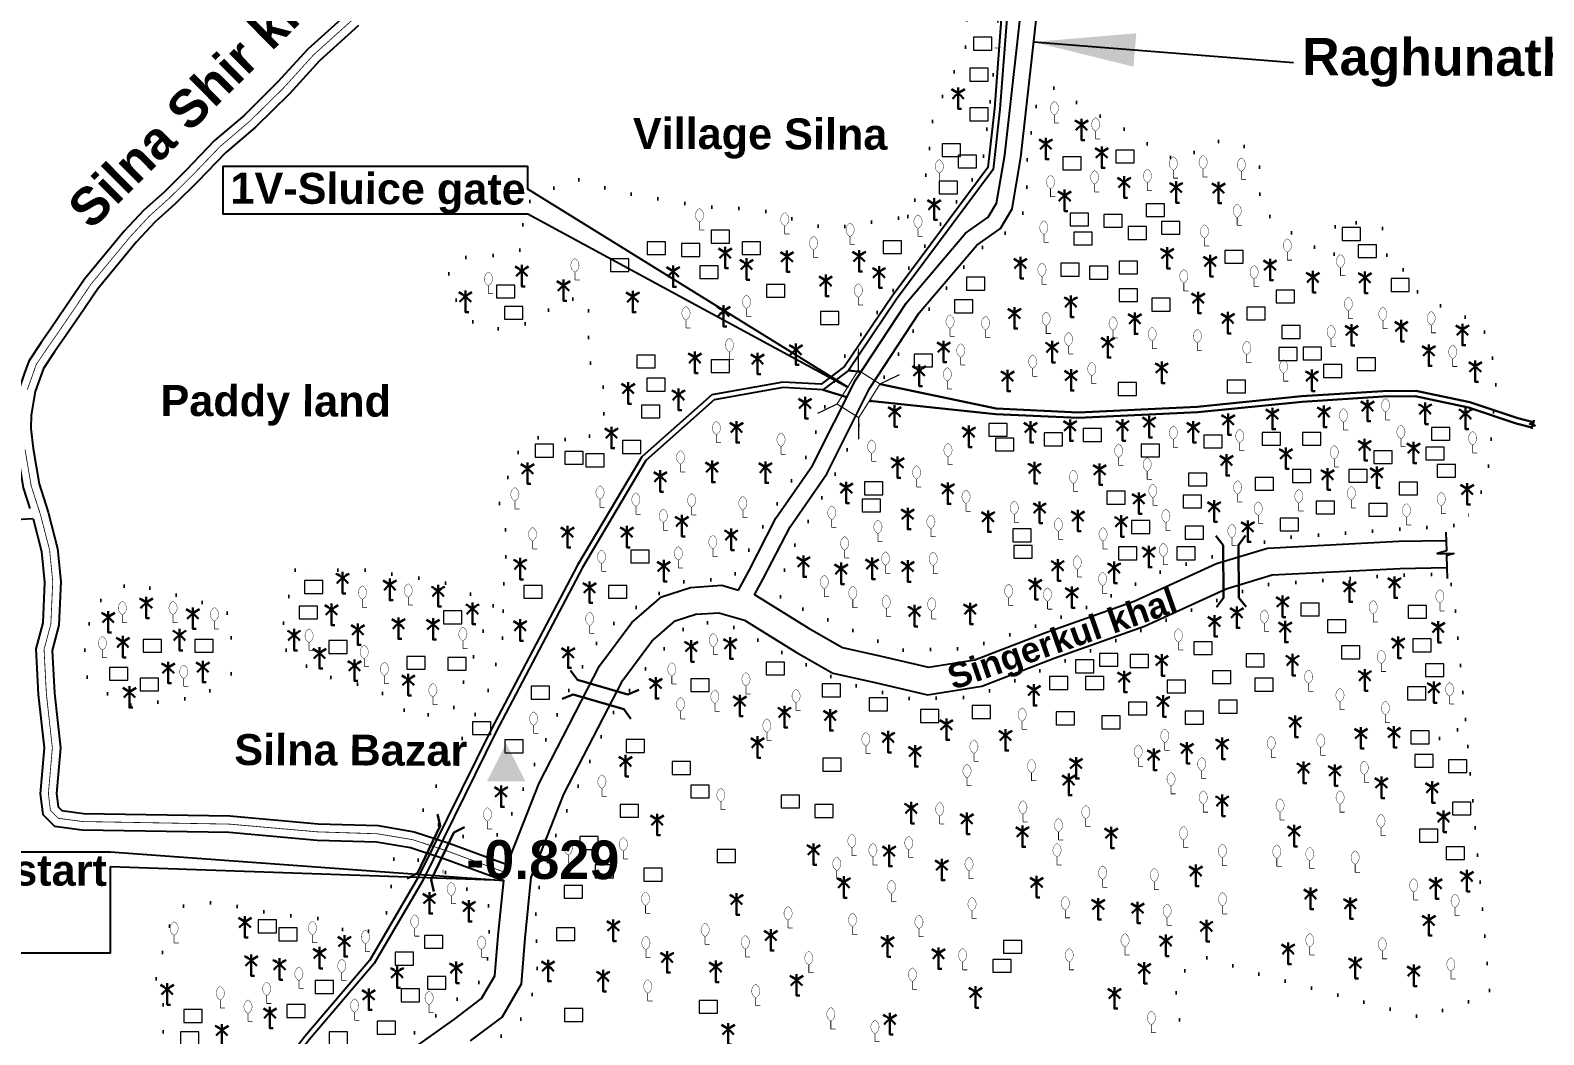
# Model space of a CAD drawing. Header units: millimetres. Extents: x 103 to 31469, y -87695 to -48.
# Drawn here: x 29147 to 30261, y -87269 to -86529 of the extents above; entities that cross this region are included whole.
import ezdxf

# ---------------------------------------------------------------- set-up
doc = ezdxf.new("R2010")
doc.units = ezdxf.units.MM
doc.header["$MEASUREMENT"] = 0
for name, pattern in [('CENTERX2', [4, 2.5, -0.5, 0.5, -0.5]), ('DOT2', [0.125, 0, -0.125]), ('PHANTOM2', [1.25, 0.625, -0.125, 0.125, -0.125, 0.125, -0.125])]:
    doc.linetypes.add(name, pattern=pattern)
for name, color, linetype, lineweight in [('Bazar', 97, 'Continuous', 15), ('Bridge or Culvert', 7, 'Continuous', 25), ('Existing Str', 7, 'PHANTOM2', 35), ('HOUSE', 144, 'Continuous', 18), ('PUCCA ROAD', 1, 'Continuous', 30)]:
    doc.layers.add(name, color=color, linetype=linetype, lineweight=lineweight)
for name, color, linetype in [('Earthen Emb', 42, 'Continuous'), ('Home Stead', 151, 'Continuous'), ('Khal', 4, 'Continuous'), ('TEXT', 5, 'Continuous'), ('Trees', 77, 'Continuous')]:
    doc.layers.add(name, color=color, linetype=linetype)
doc.styles.get("Standard").update_dxf_attribs({"font": 'arial.ttf'})
doc.styles.add('sum', font='arialbd.ttf')
doc.dimstyles.get("Standard").update_dxf_attribs({"dimtxt": 0.18, "dimasz": 0.18, "dimexe": 0.18, "dimexo": 0.0625, "dimgap": 0.09, "dimtad": 0, "dimtih": 1, "dimtoh": 1, "dimdec": 4, "dimzin": 0, "dimdsep": 46, "dimtxsty": 'Standard', "dimblk": 'DATUMBLANK', "dimcen": 0.09, "dimadec": 0, "dimazin": 0, "dimtfac": 1, "dimtdec": 4, "dimtofl": 0, "dimtmove": 0, "dimatfit": 3, "dimfxl": 1, "dimtolj": 1, "dimtzin": 0, "dimarcsym": 0})

# ---------------------------------------------------------------- blocks, each defined once
blk = doc.blocks.new('A$C7FEE66E4')
at = {"layer": 'Trees', "linetype": 'Continuous', "const_width": 0.000142}
blk.add_lwpolyline([(0, 0.00001, 0.606435), (0, 0.00493, 0.606435)], format="xyb", close=True, dxfattribs=at)
at = {"layer": 'Trees', "linetype": 'Continuous', "const_width": 0.000252}
for points in [[(0, 0.00001), (0, -0.00287)], [(0, -0.00287), (0.00172, -0.00287)]]:
    blk.add_lwpolyline(points, dxfattribs=at)
blk = doc.blocks.new('A$C01DB3217')
at = {"layer": 'Trees', "color": 1, "lineweight": 30}
blk.add_lwpolyline([(0, 0.0028), (0, -0.00714), (0.00154, -0.00714)], dxfattribs=at)
for centre, start, end in [((-0.01201, -0.01535), 41.24911, 62.67823), ((0.01201, -0.01535), 117.32177, 138.75089)]:
    blk.add_arc(centre, 0.01949, start, end, dxfattribs=at)
blk = doc.blocks.new('A$C3E516E70')
at = {"layer": 'Existing Str', "linetype": 'Continuous', "const_width": 1.25}
for points in [[(0.3, 51.6), (19.6, 39.6), (61.5, 39.6), (80.8, 51.6)], [(19.6, 12.6), (19.6, 39.6)], [(61.5, 12.6), (61.5, 39.6)], [(0.3, 0.5), (19.6, 12.6), (61.5, 12.6), (80.8, 0.5)]]:
    blk.add_lwpolyline(points, dxfattribs=at)
blk = doc.blocks.new('A$C3B865840')
at = {"layer": 'Bridge or Culvert', "color": 7, "linetype": 'Continuous', "lineweight": 30}
for points in [[(0, 43.6), (13.8, 33.1), (91.3, 33.3), (105, 44.2)], [(0.2, 0), (13.9, 10.6), (91.4, 10.9), (105.2, 0.2)]]:
    blk.add_lwpolyline(points, dxfattribs=at)
blk = doc.blocks.new('_DatumBlank')
at = {"color": 0, "linetype": 'ByBlock', "lineweight": -2}
for p, q in [((0, 0.577), (-1, 0)), ((0, -0.577), (0, 0.577)), ((-1, 0), (0, -0.577))]:
    blk.add_line(p, q, dxfattribs=at)

msp = doc.modelspace()

# ---------------------------------------------------------------- hatches: boundary and pattern name
at = {"layer": 'Bazar'}
msp.add_hatch(color=256, dxfattribs=at).paths.add_polyline_path([(29497.1, -87054.6), (29483, -87082.4), (29511.2, -87082.4)])

# ---------------------------------------------------------------- linework, layer by layer
at = {"layer": 'Earthen Emb', "lineweight": 30}
for points in [[(29749.2, -86779.9), (29758.4, -86781)], [(29730.3, -86794.2), (29748.1, -86799.6)], [(29772.5, -86789.9), (29857.9, -86808), (29918.6, -86810.8), (30006.1, -86806.7), (30082.9, -86798.9), (30142.9, -86795.2), (30167, -86794.8), (30206.9, -86803.3), (30242.2, -86815.1), (30253.6, -86818.1)], [(29764.7, -86802.3), (29857.5, -86812), (29918.6, -86814.8), (30006.4, -86810.7), (30083.3, -86802.9), (30143.1, -86799.2), (30166.6, -86798.8), (30205.8, -86807.2), (30241, -86819), (30252.5, -86822)], [(30253.9, -86816.6), (30253.4, -86819.5), (30251, -86819.3), (30254.8, -86820.5), (30252.9, -86820.5), (30252.3, -86822.8)]]:
    msp.add_lwpolyline(points, dxfattribs=at)
at = {"layer": 'Home Stead', "color": 7, "linetype": 'DOT2', "lineweight": 50, "ltscale": 159.474072, "flags": 128}
for points in [[(29465.3, -87123), (29433.6, -87108.2), (29484.5, -87014.3), (29494.3, -86978.6), (29495.4, -86932), (29498, -86902.6), (29492, -86878.1), (29503.4, -86843.4), (29515, -86829.3), (29536.4, -86830.4), (29555.3, -86832.5), (29569, -86814.8), (29569.8, -86794.8), (29563.2, -86780.3), (29555.6, -86769.1), (29559.4, -86745.1), (29555.8, -86725.9), (29539.3, -86728.7), (29512, -86745.5), (29491.5, -86749.2), (29473.9, -86745.9), (29460.2, -86727.9), (29454.2, -86706.2), (29462.6, -86697), (29491.5, -86695), (29508.8, -86691), (29509.2, -86675.7), (29509.7, -86658.4), (29530.5, -86646.4), (29548.6, -86638.8), (29577.5, -86648), (29641.9, -86659.3), (29682.8, -86661.3), (29734.5, -86675.7), (29792.8, -86666.6), (29792.8, -86666.6), (29806.7, -86635.3), (29811.4, -86592.9), (29835.2, -86543), (29839.7, -86465.9), (29865.6, -86378.8), (29899.4, -86258.6), (29908.8, -86190.1), (29903, -86151.1), (29904.6, -86145.9), (29906.9, -86143.3), (29909, -86142.8), (29909.9, -86143.2), (29913.1, -86157.1), (29922.2, -86195.2), (29923.6, -86232.6), (29911.5, -86281.3), (29874, -86404.6), (29861.8, -86465.3), (29858.2, -86542.5), (29847.9, -86629.1), (29770.9, -86736.5), (29744, -86772.7), (29719.4, -86841.6), (29676.9, -86910.1), (29663.7, -86933.1), (29629.3, -86935), (29602.8, -86947.3), (29569.4, -86971.3), (29541.9, -87017.7), (29501, -87106.8), (29494.2, -87121), (29484.5, -87123.3), (29462.9, -87121.9)], [(30195.2, -86894), (30066.7, -86903.3), (29982.9, -86926.6), (29918.1, -86957.5), (29838.2, -86984.8), (29786.3, -86986), (29699.1, -86948.6), (29698.9, -86936.3), (29707, -86913.2), (29740.8, -86854.1), (29768.1, -86796.3), (29803, -86741.5), (29837.6, -86699.6), (29850.6, -86686.6), (29869.6, -86676), (29880.2, -86660.5), (29880.8, -86624.5), (29886.8, -86586.2), (29899, -86571.1), (29919.8, -86584.3), (29955.9, -86604.4), (29978.7, -86619), (29992.3, -86626.3), (30016.9, -86611.7), (30031, -86610.4), (30046.5, -86617.7), (30052.5, -86631.5), (30051.9, -86660), (30069, -86674.7), (30096.9, -86691.8), (30106.7, -86697.7), (30107.8, -86670.7), (30110.3, -86668.5), (30132.2, -86672.9), (30142.4, -86674.9), (30145.6, -86691.8), (30146.1, -86703.2), (30159.4, -86706.3), (30163.3, -86711), (30167.2, -86721), (30176.1, -86728.3), (30187.5, -86733.3), (30200.7, -86739.7), (30214.7, -86744), (30220.8, -86759.8), (30226.6, -86783.5), (30220.4, -86854), (30211, -86882.9), (30195.2, -86894)], [(29341.7, -86927), (29332.8, -86964.2), (29335.4, -86988.8), (29361.6, -87004.5), (29401.4, -87014.4), (29429.7, -87035.9), (29458, -87029.1), (29474.3, -86987.2), (29487.9, -86952.2), (29449.7, -86935.3), (29392, -86926.9), (29341.7, -86927)], [(29294.5, -87003.4), (29273.5, -87020.2), (29215.9, -87027), (29188.6, -87007.6), (29186, -86977.8), (29194.9, -86951.6), (29219.6, -86936.4), (29269.9, -86949.5), (29294.5, -86960), (29294.5, -87003.4)], [(29653.7, -87458.1), (29567.4, -87547), (29420, -87574.9), (29324.2, -87577.8), (29271, -87551.4), (29252.3, -87526), (29266.2, -87474.3), (29336.6, -87396.3), (29391.3, -87345.5), (29452.1, -87293.2), (29505, -87263.7), (29520.1, -87231.4), (29518.6, -87169.3), (29534.8, -87118.9), (29574.3, -87034.4), (29602.9, -86995.3), (29632.7, -86965.5), (29658.3, -86965.9), (29710.6, -86993), (29746, -87010), (29792.8, -87021.5), (29841.1, -87020.7), (29930.7, -86985.1), (30009.9, -86953.1), (30053.6, -86937.8), (30153.2, -86930.7), (30190.8, -86930), (30195.1, -86944), (30211, -87118.3), (30221.7, -87239.8), (30170.9, -87256.3), (30100.1, -87237.4), (30055.3, -87225.6), (30010.4, -87211.5), (29989.2, -87228), (29996.3, -87282.2), (29980.9, -87331.8), (29956.2, -87361.3), (29939.6, -87384.8), (29970.3, -87445), (29971.5, -87482.7), (29925.5, -87505.1), (29864.1, -87483.9), (29778, -87422.6), (29737.9, -87401.3), (29695.4, -87367.1), (29661.2, -87371.9), (29639.9, -87390.7), (29656.5, -87419), (29653.7, -87458.1)], [(30184.4, -87051), (30197.9, -87051), (30197.9, -87041.5), (30184.4, -87041.5), (30184.4, -87051)], [(29452.3, -87149.6), (29485.7, -87175.5), (29482.5, -87226.1), (29416.4, -87278), (29334.2, -87348.5), (29294.9, -87382.2), (29259.3, -87412.4), (29230.6, -87444), (29215.4, -87460.8), (29183.5, -87449.1), (29140.8, -87433.3), (29135.2, -87414.1), (29149.2, -87388.7), (29167.7, -87386.6), (29189.3, -87390.8), (29212.3, -87385.3), (29220.5, -87377.4), (29205.2, -87367.9), (29209.4, -87345.7), (29227.1, -87313.8), (29243.5, -87284.1), (29245.5, -87250.6), (29239.2, -87228.1), (29248.1, -87191.5), (29254.1, -87175.2), (29282, -87171.6), (29331.4, -87180.9), (29359, -87183.5), (29384.3, -87195.1), (29399.9, -87192.1), (29410.6, -87176.8), (29412.2, -87160.9), (29414.5, -87139), (29423.2, -87136.3), (29452.3, -87149.6)]]:
    msp.add_lwpolyline(points, dxfattribs=at)
at = {"layer": 'HOUSE'}
for points in [[(29841.3, -86544), (29854.8, -86544), (29854.8, -86534.5), (29841.3, -86534.5), (29841.3, -86544)], [(29838.5, -86566.8), (29852, -86566.8), (29852, -86557.3), (29838.5, -86557.3), (29838.5, -86566.8)], [(29838.5, -86596), (29852, -86596), (29852, -86586.5), (29838.5, -86586.5), (29838.5, -86596)], [(29818.2, -86622.4), (29831.7, -86622.4), (29831.7, -86613), (29818.2, -86613), (29818.2, -86622.4)], [(29830.1, -86630.8), (29843.6, -86630.8), (29843.6, -86621.3), (29830.1, -86621.3), (29830.1, -86630.8)], [(29907.1, -86632.2), (29920.6, -86632.2), (29920.6, -86622.7), (29907.1, -86622.7), (29907.1, -86632.2)], [(29946.2, -86627.1), (29959.7, -86627.1), (29959.7, -86617.6), (29946.2, -86617.6), (29946.2, -86627.1)], [(29816.1, -86649.9), (29829.6, -86649.9), (29829.6, -86640.4), (29816.1, -86640.4), (29816.1, -86649.9)], [(29968.5, -86666.5), (29982, -86666.5), (29982, -86657.1), (29968.5, -86657.1), (29968.5, -86666.5)], [(29912.5, -86673.5), (29926, -86673.5), (29926, -86664.1), (29912.5, -86664.1), (29912.5, -86673.5)], [(29937.3, -86674.5), (29950.8, -86674.5), (29950.8, -86665), (29937.3, -86665), (29937.3, -86674.5)], [(29979.7, -86679.6), (29993.2, -86679.6), (29993.2, -86670.1), (29979.7, -86670.1), (29979.7, -86679.6)], [(29648, -86686.2), (29661.5, -86686.2), (29661.5, -86676.7), (29648, -86676.7), (29648, -86686.2)], [(29915.3, -86687.5), (29928.8, -86687.5), (29928.8, -86678.1), (29915.3, -86678.1), (29915.3, -86687.5)], [(29955.1, -86683.4), (29968.6, -86683.4), (29968.6, -86673.9), (29955.1, -86673.9), (29955.1, -86683.4)], [(30112.8, -86684.1), (30126.3, -86684.1), (30126.3, -86674.7), (30112.8, -86674.7), (30112.8, -86684.1)], [(29601, -86694.5), (29614.5, -86694.5), (29614.5, -86685.1), (29601, -86685.1), (29601, -86694.5)], [(29626.1, -86695.9), (29639.6, -86695.9), (29639.6, -86686.5), (29626.1, -86686.5), (29626.1, -86695.9)], [(29671, -86694.6), (29684.5, -86694.6), (29684.5, -86685.1), (29671, -86685.1), (29671, -86694.6)], [(29774.7, -86693.9), (29788.2, -86693.9), (29788.2, -86684.4), (29774.7, -86684.4), (29774.7, -86693.9)], [(30026.5, -86701), (30040, -86701), (30040, -86691.6), (30026.5, -86691.6), (30026.5, -86701)], [(30124.5, -86696.8), (30138, -86696.8), (30138, -86687.4), (30124.5, -86687.4), (30124.5, -86696.8)], [(29573.9, -86707.1), (29587.4, -86707.1), (29587.4, -86697.6), (29573.9, -86697.6), (29573.9, -86707.1)], [(29639.8, -86712.2), (29653.3, -86712.2), (29653.3, -86702.8), (29639.8, -86702.8), (29639.8, -86712.2)], [(29905.5, -86710.4), (29919, -86710.4), (29919, -86701), (29905.5, -86701), (29905.5, -86710.4)], [(29926.8, -86712.7), (29940.3, -86712.7), (29940.3, -86703.2), (29926.8, -86703.2), (29926.8, -86712.7)], [(29948.5, -86708.8), (29962, -86708.8), (29962, -86699.4), (29948.5, -86699.4), (29948.5, -86708.8)], [(29836.1, -86720.8), (29849.6, -86720.8), (29849.6, -86711.3), (29836.1, -86711.3), (29836.1, -86720.8)], [(30148.8, -86721.7), (30162.3, -86721.7), (30162.3, -86712.2), (30148.8, -86712.2), (30148.8, -86721.7)], [(29490, -86726.5), (29503.5, -86726.5), (29503.5, -86717), (29490, -86717), (29490, -86726.5)], [(29688.7, -86725.9), (29702.2, -86725.9), (29702.2, -86716.5), (29688.7, -86716.5), (29688.7, -86725.9)], [(29948.5, -86729.2), (29962, -86729.2), (29962, -86719.7), (29948.5, -86719.7), (29948.5, -86729.2)], [(29972.7, -86736.2), (29986.2, -86736.2), (29986.2, -86726.7), (29972.7, -86726.7), (29972.7, -86736.2)], [(30064.1, -86730.2), (30077.6, -86730.2), (30077.6, -86720.8), (30064.1, -86720.8), (30064.1, -86730.2)], [(29495.9, -86742.2), (29509.4, -86742.2), (29509.4, -86732.7), (29495.9, -86732.7), (29495.9, -86742.2)], [(29728.7, -86746), (29742.2, -86746), (29742.2, -86736.6), (29728.7, -86736.6), (29728.7, -86746)], [(29827.2, -86737.5), (29840.7, -86737.5), (29840.7, -86728), (29827.2, -86728), (29827.2, -86737.5)], [(30042.7, -86742.6), (30056.2, -86742.6), (30056.2, -86733.2), (30042.7, -86733.2), (30042.7, -86742.6)], [(30068.5, -86756.3), (30082, -86756.3), (30082, -86746.9), (30068.5, -86746.9), (30068.5, -86756.3)], [(29593.4, -86778), (29606.9, -86778), (29606.9, -86768.6), (29593.4, -86768.6), (29593.4, -86778)], [(29797.5, -86777.3), (29811, -86777.3), (29811, -86767.9), (29797.5, -86767.9), (29797.5, -86777.3)], [(30066.3, -86772.5), (30079.8, -86772.5), (30079.8, -86763.1), (30066.3, -86763.1), (30066.3, -86772.5)], [(30084.1, -86772.2), (30097.6, -86772.2), (30097.6, -86762.8), (30084.1, -86762.8), (30084.1, -86772.2)], [(30123.9, -86779.9), (30137.4, -86779.9), (30137.4, -86770.5), (30123.9, -86770.5), (30123.9, -86779.9)], [(29648, -86781.5), (29661.5, -86781.5), (29661.5, -86772), (29648, -86772), (29648, -86781.5)], [(30099.1, -86785), (30112.6, -86785), (30112.6, -86775.6), (30099.1, -86775.6), (30099.1, -86785)], [(29600.8, -86795.2), (29614.3, -86795.2), (29614.3, -86785.7), (29600.8, -86785.7), (29600.8, -86795.2)], [(29947.9, -86798.4), (29961.4, -86798.4), (29961.4, -86788.9), (29947.9, -86788.9), (29947.9, -86798.4)], [(30028.1, -86796.5), (30041.6, -86796.5), (30041.6, -86787), (30028.1, -86787), (30028.1, -86796.5)], [(29596.8, -86814.9), (29610.3, -86814.9), (29610.3, -86805.5), (29596.8, -86805.5), (29596.8, -86814.9)], [(29852.5, -86828.4), (29866, -86828.4), (29866, -86818.9), (29852.5, -86818.9), (29852.5, -86828.4)], [(29893.4, -86835.4), (29906.9, -86835.4), (29906.9, -86825.9), (29893.4, -86825.9), (29893.4, -86835.4)], [(29922.1, -86832.2), (29935.6, -86832.2), (29935.6, -86822.7), (29922.1, -86822.7), (29922.1, -86832.2)], [(30010.9, -86836.9), (30024.4, -86836.9), (30024.4, -86827.5), (30010.9, -86827.5), (30010.9, -86836.9)], [(30053.9, -86835), (30067.4, -86835), (30067.4, -86825.6), (30053.9, -86825.6), (30053.9, -86835)], [(30083.5, -86835), (30097, -86835), (30097, -86825.6), (30083.5, -86825.6), (30083.5, -86835)], [(30178.7, -86831.2), (30192.2, -86831.2), (30192.2, -86821.8), (30178.7, -86821.8), (30178.7, -86831.2)], [(29518.5, -86843.8), (29532, -86843.8), (29532, -86834.3), (29518.5, -86834.3), (29518.5, -86843.8)], [(29582.7, -86841), (29596.2, -86841), (29596.2, -86831.5), (29582.7, -86831.5), (29582.7, -86841)], [(29857.6, -86839.2), (29871.1, -86839.2), (29871.1, -86829.8), (29857.6, -86829.8), (29857.6, -86839.2)], [(29964.7, -86843.6), (29978.2, -86843.6), (29978.2, -86834.2), (29964.7, -86834.2), (29964.7, -86843.6)], [(30174.5, -86845.7), (30188, -86845.7), (30188, -86836.3), (30174.5, -86836.3), (30174.5, -86845.7)], [(29540.2, -86849), (29553.7, -86849), (29553.7, -86839.5), (29540.2, -86839.5), (29540.2, -86849)], [(29555.8, -86850.8), (29569.3, -86850.8), (29569.3, -86841.4), (29555.8, -86841.4), (29555.8, -86850.8)], [(30136.1, -86848.5), (30149.6, -86848.5), (30149.6, -86839.1), (30136.1, -86839.1), (30136.1, -86848.5)], [(30182.8, -86858.6), (30196.3, -86858.6), (30196.3, -86849.1), (30182.8, -86849.1), (30182.8, -86858.6)], [(29999.7, -86864.9), (30013.2, -86864.9), (30013.2, -86855.5), (29999.7, -86855.5), (29999.7, -86864.9)], [(30048.8, -86868.1), (30062.3, -86868.1), (30062.3, -86858.7), (30048.8, -86858.7), (30048.8, -86868.1)], [(30076.2, -86862.4), (30089.7, -86862.4), (30089.7, -86852.9), (30076.2, -86852.9), (30076.2, -86862.4)], [(30117.8, -86862.2), (30131.3, -86862.2), (30131.3, -86852.8), (30117.8, -86852.8), (30117.8, -86862.2)], [(29760.9, -86871.4), (29774.4, -86871.4), (29774.4, -86861.9), (29760.9, -86861.9), (29760.9, -86871.4)], [(29939.5, -86878.4), (29953, -86878.4), (29953, -86868.9), (29939.5, -86868.9), (29939.5, -86878.4)], [(29995.6, -86881.2), (30009.1, -86881.2), (30009.1, -86871.7), (29995.6, -86871.7), (29995.6, -86881.2)], [(30154.8, -86871.6), (30168.3, -86871.6), (30168.3, -86862.2), (30154.8, -86862.2), (30154.8, -86871.6)], [(29759.3, -86884), (29772.8, -86884), (29772.8, -86874.6), (29759.3, -86874.6), (29759.3, -86884)], [(30093.7, -86885.6), (30107.2, -86885.6), (30107.2, -86876.2), (30093.7, -86876.2), (30093.7, -86885.6)], [(30132.5, -86887.2), (30146, -86887.2), (30146, -86877.8), (30132.5, -86877.8), (30132.5, -86887.2)], [(29957.7, -86899.9), (29971.2, -86899.9), (29971.2, -86890.5), (29957.7, -86890.5), (29957.7, -86899.9)], [(29997.2, -86904.1), (30010.7, -86904.1), (30010.7, -86894.6), (29997.2, -86894.6), (29997.2, -86904.1)], [(30067.2, -86898), (30080.7, -86898), (30080.7, -86888.6), (30067.2, -86888.6), (30067.2, -86898)], [(29870.3, -86906.1), (29883.8, -86906.1), (29883.8, -86896.6), (29870.3, -86896.6), (29870.3, -86906.1)], [(29589, -86921.6), (29602.5, -86921.6), (29602.5, -86912.2), (29589, -86912.2), (29589, -86921.6)], [(29871, -86918.2), (29884.5, -86918.2), (29884.5, -86908.7), (29871, -86908.7), (29871, -86918.2)], [(29948.2, -86919.3), (29961.7, -86919.3), (29961.7, -86909.9), (29948.2, -86909.9), (29948.2, -86919.3)], [(29991.1, -86919.3), (30004.6, -86919.3), (30004.6, -86909.9), (29991.1, -86909.9), (29991.1, -86919.3)], [(29348.6, -86944.2), (29362.1, -86944.2), (29362.1, -86934.7), (29348.6, -86934.7), (29348.6, -86944.2)], [(29510.1, -86947.7), (29523.6, -86947.7), (29523.6, -86938.2), (29510.1, -86938.2), (29510.1, -86947.7)], [(29572.5, -86947.7), (29586, -86947.7), (29586, -86938.2), (29572.5, -86938.2), (29572.5, -86947.7)], [(29344.7, -86962.9), (29358.2, -86962.9), (29358.2, -86953.4), (29344.7, -86953.4), (29344.7, -86962.9)], [(29450.9, -86966.4), (29464.4, -86966.4), (29464.4, -86957), (29450.9, -86957), (29450.9, -86966.4)], [(30082.5, -86960.7), (30096, -86960.7), (30096, -86951.2), (30082.5, -86951.2), (30082.5, -86960.7)], [(30161.4, -86962.4), (30174.9, -86962.4), (30174.9, -86952.9), (30161.4, -86952.9), (30161.4, -86962.4)], [(30102.1, -86973), (30115.6, -86973), (30115.6, -86963.6), (30102.1, -86963.6), (30102.1, -86973)], [(29229.8, -86987.4), (29243.3, -86987.4), (29243.3, -86978), (29229.8, -86978), (29229.8, -86987.4)], [(29267.7, -86987.4), (29281.2, -86987.4), (29281.2, -86978), (29267.7, -86978), (29267.7, -86987.4)], [(29366.5, -86988.3), (29380, -86988.3), (29380, -86978.8), (29366.5, -86978.8), (29366.5, -86988.3)], [(30003.6, -86989.2), (30017.1, -86989.2), (30017.1, -86979.8), (30003.6, -86979.8), (30003.6, -86989.2)], [(30112.4, -86992.2), (30125.9, -86992.2), (30125.9, -86982.7), (30112.4, -86982.7), (30112.4, -86992.2)], [(30164.8, -86987.1), (30178.3, -86987.1), (30178.3, -86977.6), (30164.8, -86977.6), (30164.8, -86987.1)], [(29423.9, -87000), (29437.4, -87000), (29437.4, -86990.5), (29423.9, -86990.5), (29423.9, -87000)], [(29454, -87000.7), (29467.5, -87000.7), (29467.5, -86991.3), (29454, -86991.3), (29454, -87000.7)], [(29688.5, -87004.1), (29702, -87004.1), (29702, -86994.7), (29688.5, -86994.7), (29688.5, -87004.1)], [(29916.4, -87002.5), (29929.9, -87002.5), (29929.9, -86993), (29916.4, -86993), (29916.4, -87002.5)], [(29934.1, -86997.7), (29947.6, -86997.7), (29947.6, -86988.3), (29934.1, -86988.3), (29934.1, -86997.7)], [(29956.7, -86998.6), (29970.2, -86998.6), (29970.2, -86989.1), (29956.7, -86989.1), (29956.7, -86998.6)], [(30042, -86998.2), (30055.5, -86998.2), (30055.5, -86988.7), (30042, -86988.7), (30042, -86998.2)], [(29204.8, -87008.1), (29218.3, -87008.1), (29218.3, -86998.7), (29204.8, -86998.7), (29204.8, -87008.1)], [(29897.3, -87014.8), (29910.8, -87014.8), (29910.8, -87005.3), (29897.3, -87005.3), (29897.3, -87014.8)], [(29923.9, -87014.8), (29937.4, -87014.8), (29937.4, -87005.3), (29923.9, -87005.3), (29923.9, -87014.8)], [(30017.3, -87010.5), (30030.8, -87010.5), (30030.8, -87001.1), (30017.3, -87001.1), (30017.3, -87010.5)], [(30174.2, -87005.4), (30187.7, -87005.4), (30187.7, -86995.9), (30174.2, -86995.9), (30174.2, -87005.4)], [(29227.5, -87015.9), (29241, -87015.9), (29241, -87006.5), (29227.5, -87006.5), (29227.5, -87015.9)], [(29515.5, -87022), (29529, -87022), (29529, -87012.5), (29515.5, -87012.5), (29515.5, -87022)], [(29633, -87016.4), (29646.5, -87016.4), (29646.5, -87007), (29633, -87007), (29633, -87016.4)], [(29729.8, -87020.2), (29743.3, -87020.2), (29743.3, -87010.8), (29729.8, -87010.8), (29729.8, -87020.2)], [(29984, -87017.3), (29997.5, -87017.3), (29997.5, -87007.9), (29984, -87007.9), (29984, -87017.3)], [(30048.4, -87016.1), (30061.9, -87016.1), (30061.9, -87006.6), (30048.4, -87006.6), (30048.4, -87016.1)], [(30161, -87022.4), (30174.5, -87022.4), (30174.5, -87013), (30161, -87013), (30161, -87022.4)], [(29764.4, -87030.5), (29777.9, -87030.5), (29777.9, -87021.1), (29764.4, -87021.1), (29764.4, -87030.5)], [(29840.3, -87036.1), (29853.8, -87036.1), (29853.8, -87026.6), (29840.3, -87026.6), (29840.3, -87036.1)], [(29955.4, -87033.5), (29968.9, -87033.5), (29968.9, -87024.1), (29955.4, -87024.1), (29955.4, -87033.5)], [(30022, -87032.2), (30035.5, -87032.2), (30035.5, -87022.8), (30022, -87022.8), (30022, -87032.2)], [(29472.3, -87048.1), (29485.8, -87048.1), (29485.8, -87038.6), (29472.3, -87038.6), (29472.3, -87048.1)], [(29802.3, -87039.1), (29815.8, -87039.1), (29815.8, -87029.6), (29802.3, -87029.6), (29802.3, -87039.1)], [(29902.1, -87040.8), (29915.6, -87040.8), (29915.6, -87031.3), (29902.1, -87031.3), (29902.1, -87040.8)], [(29935.8, -87043.8), (29949.3, -87043.8), (29949.3, -87034.3), (29935.8, -87034.3), (29935.8, -87043.8)], [(29997.2, -87040.3), (30010.7, -87040.3), (30010.7, -87030.9), (29997.2, -87030.9), (29997.2, -87040.3)], [(30163.5, -87054.8), (30177, -87054.8), (30177, -87045.4), (30163.5, -87045.4), (30163.5, -87054.8)], [(29496.1, -87061.4), (29509.6, -87061.4), (29509.6, -87052), (29496.1, -87052), (29496.1, -87061.4)], [(29585.5, -87061.2), (29599, -87061.2), (29599, -87051.8), (29585.5, -87051.8), (29585.5, -87061.2)], [(29619.4, -87077.4), (29632.9, -87077.4), (29632.9, -87068), (29619.4, -87068), (29619.4, -87077.4)], [(29730.3, -87075), (29743.8, -87075), (29743.8, -87065.5), (29730.3, -87065.5), (29730.3, -87075)], [(30166.4, -87072.1), (30179.9, -87072.1), (30179.9, -87062.7), (30166.4, -87062.7), (30166.4, -87072.1)], [(30191.2, -87076.1), (30204.7, -87076.1), (30204.7, -87066.7), (30191.2, -87066.7), (30191.2, -87076.1)], [(29633.2, -87094.7), (29646.7, -87094.7), (29646.7, -87085.2), (29633.2, -87085.2), (29633.2, -87094.7)], [(29699.6, -87102.1), (29713.1, -87102.1), (29713.1, -87092.7), (29699.6, -87092.7), (29699.6, -87102.1)], [(29581, -87108.9), (29594.5, -87108.9), (29594.5, -87099.5), (29581, -87099.5), (29581, -87108.9)], [(29724.3, -87109), (29737.8, -87109), (29737.8, -87099.5), (29724.3, -87099.5), (29724.3, -87109)], [(30194.2, -87107.2), (30207.7, -87107.2), (30207.7, -87097.8), (30194.2, -87097.8), (30194.2, -87107.2)], [(29551.4, -87132.6), (29564.9, -87132.6), (29564.9, -87123.1), (29551.4, -87123.1), (29551.4, -87132.6)], [(30169.9, -87127.3), (30183.4, -87127.3), (30183.4, -87117.8), (30169.9, -87117.8), (30169.9, -87127.3)], [(29652.4, -87142.2), (29665.9, -87142.2), (29665.9, -87132.8), (29652.4, -87132.8), (29652.4, -87142.2)], [(30189.5, -87140.1), (30203, -87140.1), (30203, -87130.6), (30189.5, -87130.6), (30189.5, -87140.1)], [(29562.6, -87153.6), (29576.1, -87153.6), (29576.1, -87144.1), (29562.6, -87144.1), (29562.6, -87153.6)], [(29598.5, -87155.9), (29612, -87155.9), (29612, -87146.4), (29598.5, -87146.4), (29598.5, -87155.9)], [(29539.7, -87168.6), (29553.2, -87168.6), (29553.2, -87159.1), (29539.7, -87159.1), (29539.7, -87168.6)], [(29314.4, -87194), (29327.9, -87194), (29327.9, -87184.5), (29314.4, -87184.5), (29314.4, -87194)], [(29329.7, -87199.9), (29343.2, -87199.9), (29343.2, -87190.4), (29329.7, -87190.4), (29329.7, -87199.9)], [(29534.1, -87199.8), (29547.6, -87199.8), (29547.6, -87190.3), (29534.1, -87190.3), (29534.1, -87199.8)], [(29436.9, -87205.4), (29450.4, -87205.4), (29450.4, -87196), (29436.9, -87196), (29436.9, -87205.4)], [(29863.4, -87209), (29876.9, -87209), (29876.9, -87199.6), (29863.4, -87199.6), (29863.4, -87209)], [(29415.2, -87217.8), (29428.7, -87217.8), (29428.7, -87208.3), (29415.2, -87208.3), (29415.2, -87217.8)], [(29855.6, -87223.1), (29869.1, -87223.1), (29869.1, -87213.7), (29855.6, -87213.7), (29855.6, -87223.1)], [(29439.1, -87235.6), (29452.6, -87235.6), (29452.6, -87226.2), (29439.1, -87226.2), (29439.1, -87235.6)], [(29356.3, -87238.7), (29369.8, -87238.7), (29369.8, -87229.2), (29356.3, -87229.2), (29356.3, -87238.7)], [(29419.7, -87244.8), (29433.2, -87244.8), (29433.2, -87235.3), (29419.7, -87235.3), (29419.7, -87244.8)], [(29259.6, -87260), (29273.1, -87260), (29273.1, -87250.5), (29259.6, -87250.5), (29259.6, -87260)], [(29335.5, -87256.4), (29349, -87256.4), (29349, -87246.9), (29335.5, -87246.9), (29335.5, -87256.4)], [(29540, -87259.3), (29553.5, -87259.3), (29553.5, -87249.8), (29540, -87249.8), (29540, -87259.3)], [(29639.2, -87253.2), (29652.7, -87253.2), (29652.7, -87243.8), (29639.2, -87243.8), (29639.2, -87253.2)], [(29402, -87268.6), (29415.5, -87268.6), (29415.5, -87259.1), (29402, -87259.1), (29402, -87268.6)], [(29257.1, -87276.3), (29270.6, -87276.3), (29270.6, -87266.9), (29257.1, -87266.9), (29257.1, -87276.3)], [(29366.6, -87276.3), (29380.1, -87276.3), (29380.1, -87266.9), (29366.6, -87266.9), (29366.6, -87276.3)]]:
    msp.add_lwpolyline(points, dxfattribs=at)
at = {"layer": 'Khal', "lineweight": 25, "ltscale": 0.1}
for points in [[(29680.1, -86945.1), (29686.4, -86933.4), (29706.2, -86895), (29733.2, -86856), (29764.8, -86793.1), (29801.3, -86737.5), (29843.7, -86687.7), (29861.1, -86675.3), (29869.8, -86660.9), (29876.2, -86623.1), (29894.3, -86460.4), (29908.6, -86385), (29925.8, -86325.6), (29944.2, -86275.7), (29952.5, -86199.7), (29941.6, -86137), (29929.1, -86094.4), (29935.2, -86056.8), (29948.4, -86024.8), (29951.7, -86017.8)], [(29668.3, -86941.7), (29675.8, -86927.8), (29695.8, -86888.8), (29722.8, -86849.9), (29754.4, -86787), (29791.7, -86730.3), (29835.5, -86678.8), (29852.1, -86667), (29858.3, -86656.6), (29864.3, -86621.4), (29882.5, -86458.6), (29896.9, -86382.2), (29914.4, -86321.8), (29932.4, -86272.9), (29940.4, -86200), (29929.9, -86139.7), (29928.6, -86135.2)], [(29148.7, -86889.3), (29127.1, -86890.4)], [(29680.1, -86945.1), (29680.8, -86945.3), (29720.3, -86969.9), (29744.9, -86983.9), (29773.2, -86990.3), (29808.2, -86998.4), (29842.2, -86993), (29893.8, -86973.2), (29959.7, -86949.8), (30020.2, -86922), (30057.8, -86910.7), (30154.6, -86905.7), (30189.3, -86905.1)], [(30189.1, -86898.9), (30189.6, -86912.8), (30182.7, -86914.6), (30195.2, -86914.6), (30189.6, -86916.4), (30190.1, -86933)], [(29497.9, -87143.8), (29521.4, -87083.8), (29565.8, -86997.4), (29589.6, -86965.6), (29611.6, -86946.5), (29632.9, -86939.8), (29655.9, -86938.1), (29668.3, -86941.7)]]:
    msp.add_lwpolyline(points, dxfattribs=at)
at = {"layer": 'Khal', "color": 3, "lineweight": 25, "ltscale": 0.1}
for points in [[(29380.4, -86516.8), (29351, -86543.2), (29328.7, -86567.7), (29304.3, -86591.9), (29282.3, -86610.6), (29261.1, -86632.6), (29245.1, -86648.5), (29230.1, -86661.9), (29215.7, -86677.4), (29186.6, -86712.6), (29172.8, -86732.9), (29161.5, -86749.6), (29154.6, -86759.3), (29145.4, -86773.1), (29142.1, -86782.5), (29138.6, -86792.4), (29135.1, -86811.7), (29134.8, -86823.2), (29136.8, -86839), (29141.3, -86866.3), (29146.2, -86881.5)], [(29388.3, -86525.8), (29359.5, -86551.8), (29337.4, -86576.1), (29312.4, -86600.7), (29290.6, -86619.4), (29269.6, -86641), (29253.3, -86657.2), (29238.5, -86670.5), (29224.7, -86685.3), (29196.2, -86719.8), (29182.7, -86739.7), (29171.3, -86756.4), (29164.5, -86766.1), (29156.2, -86778.5), (29153.4, -86786.5), (29150.2, -86795.5), (29147.1, -86812.9), (29146.9, -86822.6), (29148.6, -86837.3), (29153, -86863.4), (29159.7, -86884.3), (29166.7, -86911.1), (29169.1, -86935.3), (29167.7, -86967.5), (29162.7, -86986.1), (29164.4, -87017.5), (29168.9, -87057.8), (29165.9, -87091.5), (29167.1, -87101.2), (29169.9, -87104), (29185.7, -87106.1), (29293.6, -87108), (29358.5, -87113.7), (29402.7, -87115.1), (29429.4, -87119.6), (29455.1, -87128), (29497.9, -87143.8)], [(29148.7, -86889.3), (29154.9, -86913.2), (29157.1, -86935.7), (29155.8, -86965.7), (29150.7, -86984.8), (29152.4, -87018.5), (29156.8, -87057.9), (29153.8, -87091.7), (29155.7, -87106.8), (29164.3, -87115.4), (29184.8, -87118.1), (29293, -87120), (29357.8, -87125.7), (29401.5, -87127.1), (29426.5, -87131.3), (29451.1, -87139.3), (29495.3, -87155.6)]]:
    msp.add_lwpolyline(points, dxfattribs=at)
at = {"layer": 'Khal', "color": 7, "linetype": 'CENTERX2', "lineweight": 30, "ltscale": 5, "const_width": 0.577}
for points in [[(29384.3, -86521.3), (29355.2, -86547.5), (29333.1, -86571.9), (29308.3, -86596.3), (29286.4, -86615), (29265.4, -86636.8), (29249.2, -86652.8), (29234.3, -86666.2), (29220.2, -86681.4), (29191.4, -86716.2), (29177.8, -86736.3), (29166.4, -86753), (29159.6, -86762.7), (29150.8, -86775.8), (29147.8, -86784.5), (29144.4, -86793.9)], [(29142.7, -86838.2), (29147.2, -86864.8), (29154, -86886), (29160.8, -86912.1), (29163.1, -86935.5), (29161.7, -86966.6), (29156.7, -86985.4), (29158.4, -87018), (29162.8, -87057.8), (29159.9, -87091.6), (29161.4, -87104), (29167.1, -87109.7), (29185.2, -87112.1), (29293.3, -87114), (29358.2, -87119.7), (29402.1, -87121.1), (29428, -87125.4), (29453.1, -87133.6), (29495.8, -87149.4)]]:
    msp.add_lwpolyline(points, dxfattribs=at)
at = {"layer": 'Khal', "color": 7, "lineweight": 25, "ltscale": 0.1}
msp.add_lwpolyline([(29513, -86664.5), (29748.7, -86792.2), (29513, -86646.3), (29513, -86629.8), (29288.4, -86629.8), (29288.4, -86664.5)], close=True, dxfattribs=at)
at = {"layer": 'Khal', "color": 4, "linetype": 'Continuous'}
for points in [[(29470.8, -87273.7), (29494.2, -87256.1), (29508.3, -87231.7), (29511.1, -87197.9), (29515.6, -87153.2), (29539.6, -87092), (29582.9, -87008.1), (29604.3, -86979.2), (29621.5, -86964.3), (29636.7, -86959.5), (29653.8, -86958.3), (29672.6, -86963.8), (29710.1, -86987.1), (29737.6, -87002.8), (29768.8, -87009.8), (29807.5, -87018.8), (29847.5, -87012.4), (29900.7, -86991.9), (29967.3, -86968.3), (30027.3, -86940.7), (30061.2, -86930.5), (30155.3, -86925.7), (30189.9, -86925.1)], [(29221, -87469.7), (29290.5, -87391.6), (29342.7, -87346.4), (29386.9, -87308.8), (29438.7, -87272), (29459, -87257.6), (29479, -87242.5), (29488.8, -87225.6), (29491.2, -87196.1), (29495.3, -87155.6)]]:
    msp.add_lwpolyline(points, dxfattribs=at)
at = {"layer": 'PUCCA ROAD', "lineweight": 25}
for points in [[(29862.7, -86507.6), (29856.8, -86587.1), (29851.9, -86630.4), (29781.4, -86725.1), (29746.2, -86777.1), (29729.1, -86790.1), (29700.9, -86788.5), (29648.5, -86797.9), (29596.9, -86843.6), (29549.7, -86923.2), (29485.9, -87044.4), (29432, -87153.6), (29396.6, -87214.3), (29348.8, -87270.3), (29286.3, -87351.4), (29211.3, -87435.7), (29199.8, -87457)], [(29866.7, -86507.9), (29860.8, -86587.4), (29855.7, -86632), (29784.6, -86727.4), (29749.2, -86779.9), (29730.3, -86794.2), (29701.2, -86792.5), (29650.3, -86801.6), (29600, -86846.2), (29553.2, -86925.1), (29489.4, -87046.2), (29435.6, -87155.5), (29399.8, -87216.6), (29351.9, -87272.8), (29289.3, -87353.9), (29214.6, -87438), (29203.5, -87458.7)]]:
    msp.add_lwpolyline(points, dxfattribs=at)
at = {"layer": 'TEXT', "color": 7}
msp.add_lwpolyline([(29205.3, -87145.4), (29205.3, -87209), (28900.8, -87209), (28900.8, -87134.3), (29205.3, -87134.3), (29205.3, -87134.3), (29495.3, -87155.6), (29205.3, -87145.4)], close=True, dxfattribs=at)

# ---------------------------------------------------------------- block references
at = {"layer": 'Khal', "lineweight": 25, "ltscale": 0.1}
for name, p, xscale, yscale, zscale, rotation in [('A$C3E516E70', (29756.9, -86831), 0.6999999999988797, 0.7000000000007276, 0.7, 57.74298581677004), ('A$C3B865840', (30019.8, -86901.7), 0.4999999999983447, 0.500000000005457, 0.5, 270.3606956145226), ('A$C3B865840', (29538.3, -87021.8), 0.5000000000013015, 0.5, 0.5, 343.8210083554403), ('A$C3B865840', (29443.7, -87163.6), 0.4999999999998424, 0.5000000000027285, 0.5, 64.30455857575332)]:
    msp.add_blockref(name, p, dxfattribs=dict(at, xscale=xscale, yscale=yscale, zscale=zscale, rotation=rotation))
at = {"layer": 'Trees', "ltscale": 0.1, "xscale": 1593.716513738735, "yscale": 1593.716513738735, "zscale": 1593.716513738727}
for p in [(29830, -86575.9), (29920.9, -86599), (29894.5, -86613), (29935.7, -86619.4), (29952.2, -86641.3), (29908.4, -86651.2), (29990.5, -86645), (30021.8, -86645.4), (29812.3, -86657.6), (29658.4, -86693.3), (29703.9, -86696), (29757, -86695.7), (29984, -86693.5), (29508.6, -86706.6), (29620, -86707), (29674.1, -86701.7), (29771.7, -86707.6), (29875.8, -86700.8), (30015.6, -86699.3), (30059.7, -86702.1), (29539.3, -86717.3), (29732.4, -86713.8), (30091.3, -86711.1), (30129.6, -86711.5), (29467, -86725.5), (29590.3, -86725.7), (29912.9, -86729.2), (30006.8, -86726.4), (29657.2, -86736.2), (29871.4, -86737.7), (29960.1, -86741.6), (30028.6, -86741.3), (30119.8, -86750.2), (30156.4, -86747.2), (30201.4, -86750), (29710.5, -86764.5), (29819.3, -86762.5), (29899.2, -86762.6), (29940.2, -86759.1), (30176.6, -86765.2), (29636.1, -86770.5), (29682.2, -86771.3), (29801.3, -86780), (29866.4, -86783.9), (29913.1, -86783.4), (29979.9, -86777.8), (30090.6, -86783.7), (30210.9, -86777), (29586.9, -86793), (29624, -86797.7), (29717.2, -86803.9), (30131.5, -86805.9), (30174, -86808), (29783.2, -86810), (29912.4, -86820.4), (29951.1, -86820.3), (29970.6, -86817.8), (30028.9, -86816), (30061.4, -86811.8), (30099.4, -86810.3), (30203.6, -86811.7), (29574.6, -86825.8), (29666.7, -86821.6), (29837.8, -86825), (29883.3, -86821.7), (30003.2, -86821.6), (30071.4, -86841.1), (30129.4, -86834.8), (30165.4, -86836.9), (29512.8, -86852.1), (29648.7, -86850.8), (29688, -86851.3), (29785.4, -86847.7), (29886.3, -86851.7), (29934.2, -86852.8), (30027.6, -86845.9), (29610.6, -86857.9), (30102.1, -86856.4), (30138.3, -86855), (29747.6, -86866.3), (29822.3, -86866.8), (29963.1, -86874.2), (30204.9, -86867.3), (29792.8, -86885.5), (29852, -86887.4), (29890, -86880.9), (29918.2, -86887), (30018.5, -86880), (29542.2, -86898.8), (29586, -86898.8), (29626.5, -86890.8), (29950.1, -86891), (30043.3, -86894.8), (29662.8, -86900.8), (29716, -86920.6), (29970.4, -86913.5), (29507.3, -86922.4), (29613.1, -86923.9), (29743.8, -86925.9), (29766.6, -86922.2), (29792.8, -86924.1), (29903.3, -86923.4), (29944.8, -86925.1), (29376.6, -86932.7), (29411.3, -86937.7), (29446.9, -86942.3), (29558.5, -86939.7), (29886.8, -86937.2), (29913.8, -86943.4), (30118.2, -86939), (30151.3, -86936), (29232, -86951), (30069, -86950.1), (29204, -86961.6), (29266.3, -86958.9), (29368.4, -86956), (29472.2, -86955.3), (29797.9, -86957), (29838.9, -86955.4), (30018.8, -86964.5), (30035.2, -86958.1), (29256.5, -86974.7), (29340.8, -86974.7), (29387.8, -86970.7), (29417.7, -86966.2), (29443.2, -86966.7), (29507.3, -86967.6), (30070.8, -86968.7), (30183.6, -86968.9), (29214.8, -86979.9), (29359.6, -86988.1), (29542.7, -86987.6), (29633.4, -86983), (29662.1, -86980.9), (30154, -86980.4), (29248.2, -86998.9), (29273.6, -86998.2), (29385.4, -86997.2), (29979.9, -86993.3), (30076.2, -86993.1), (29425, -87007.8), (29607.2, -87010.2), (29952.3, -87005.5), (30129.6, -87004.4), (29219.6, -87016.8), (29885.7, -87015.3), (30180.4, -87013.4), (29669.2, -87023.2), (29702, -87031.4), (29980.9, -87023.5), (29735.7, -87033.7), (29821.3, -87040.6), (30078.2, -87038.5), (29682.2, -87053.8), (29778.4, -87049.8), (29864.8, -87048.5), (30024.4, -87054.7), (30126.7, -87047), (30151, -87046.3), (29798.2, -87060.2), (29974, -87062.8), (29998.5, -87058), (29585, -87067.5), (29916.8, -87069.1), (30084.3, -87072.4), (30107.5, -87074.5), (29911.4, -87081.3), (30141.7, -87083.4), (30179.1, -87086.9), (29493.3, -87090), (30024.5, -87096.7), (29608.3, -87110.8), (29795.4, -87102.1), (29836.4, -87109.9), (30187.5, -87108.5), (29877.3, -87119.4), (29942.7, -87120.4), (30077.4, -87119), (29723.5, -87132.7), (29779.1, -87133.7), (29817.9, -87144), (30005, -87148.3), (30204.7, -87152.2), (29745.7, -87156.9), (29887.8, -87156.6), (30089.5, -87165.2), (30181.7, -87157.6), (29440.5, -87168.5), (29469.5, -87174.4), (29666.7, -87169.3), (29933.2, -87172.9), (29962.2, -87175.6), (30118.8, -87172.4), (29304.7, -87186.2), (29576, -87188.7), (30176.7, -87184.7), (29692, -87195.8), (29983, -87199.8), (30012.8, -87189), (29359.7, -87208.9), (29377.9, -87200.2), (29778, -87200.3), (29815.5, -87209.2), (30073, -87205.7), (29309.3, -87214.4), (29330.2, -87217.2), (29460.3, -87219.7), (29527.9, -87218.3), (29615.6, -87211.9), (29651.4, -87219), (29967.1, -87220.1), (30122.5, -87216.2), (30165.5, -87221.9), (29416.7, -87223.1), (29568.5, -87225.8), (29711, -87228.9), (29247.4, -87235.6), (29395.8, -87239.5), (29842.8, -87237.8), (29945.1, -87238.5), (29323.1, -87252.9), (29287.7, -87265.7), (29660.6, -87265), (29779.7, -87257.5)]:
    msp.add_blockref('A$C01DB3217', p, dxfattribs=at)
at = {"layer": 'Trees', "linetype": 'DOT2', "ltscale": 0.2, "xscale": 2021.017255074927, "yscale": 2021.017255074927, "zscale": 2021.017255074926}
for p in [(29900.9, -86591.8), (29931.3, -86603.7), (29816.1, -86634.6), (29988.5, -86632.5), (30010.4, -86631.6), (30038.6, -86633.3), (29898, -86646.1), (29930.5, -86642.7), (29969.4, -86641.6), (29639.5, -86670.6), (30035.5, -86667.3), (29702.3, -86673.6), (29750.4, -86681.3), (29800.4, -86675.3), (29893.1, -86679.7), (29723.5, -86691.1), (30011.4, -86682.5), (30072.5, -86692.9), (29547.7, -86707.5), (29891.7, -86710.7), (30048, -86712.5), (30111.6, -86704.4), (29484, -86717.5), (29756.4, -86726), (29996.2, -86715.5), (29674.1, -86734.4), (30117.4, -86735.9), (29629.5, -86742.8), (29894.8, -86746.9), (30142.8, -86743.3), (30178.4, -86746.4), (29824, -86748.9), (29850.2, -86750), (29944.1, -86750.3), (29972.9, -86758.1), (30006.2, -86759.5), (30104.7, -86756.4), (29661.5, -86766.2), (29831.9, -86770.2), (29911.3, -86761.9), (30042.6, -86768.3), (29884.9, -86778.4), (30069.7, -86782), (30194.3, -86771.2), (29822, -86787.8), (29928.4, -86783.8), (30144.8, -86810.5), (30113.8, -86818), (29651.9, -86827.3), (29699.5, -86835.9), (29988.5, -86830.7), (30037.4, -86833.2), (30156.1, -86830.2), (30208.9, -86834.8), (29625.5, -86848.9), (29766.3, -86841), (29822.5, -86843.6), (29948.2, -86844), (30107, -86845.2), (29799.4, -86860), (29969.2, -86854.2), (29914.9, -86863.2), (30035.8, -86871), (29503.5, -86876.1), (29566.2, -86874.8), (29592.6, -86880), (29633.7, -86880.5), (29835.8, -86877.9), (29973.4, -86873.5), (30080.9, -86877.5), (30119.6, -86875.3), (30185.8, -86879.6), (29612.8, -86891.9), (29671.4, -86882.6), (29736.9, -86889.7), (29871.3, -86886), (29983, -86892), (30051, -86886.6), (30160.2, -86887.9), (29770.9, -86900.1), (29809.9, -86896.4), (29903.8, -86898.4), (30031.6, -86903.1), (29516.5, -86905.5), (29649.3, -86911.2), (29746.4, -86912.2), (29936.7, -86905.6), (29567.3, -86922.1), (29623.9, -86919.6), (29776.5, -86923.4), (29811.6, -86923.7), (29917.7, -86926.3), (29981.1, -86917.1), (29391.2, -86948.5), (29424.9, -86946.9), (29731.4, -86940.7), (29752.4, -86948.7), (29867.2, -86947.3), (29936.4, -86938.4), (29214.4, -86959.8), (29251.7, -86959.8), (29777, -86955.4), (29810.5, -86957.1), (29895.8, -86949.9), (30135.7, -86959.3), (30184.8, -86951.2), (29282.2, -86964.5), (29558.6, -86967.8), (30055.5, -86966.2), (29351.9, -86980.2), (29465.2, -86979), (29992.3, -86980), (29199.7, -86985.7), (29392.5, -86992.2), (29649.6, -86983.5), (29407.4, -87004.7), (29619.1, -87005), (30141.7, -86995.8), (29259.6, -87006.8), (29673.7, -87012.3), (30088.1, -87010.5), (29443.1, -87020.3), (29650.8, -87025.1), (29710.6, -87024.7), (30111.2, -87024), (30192, -87019.7), (29625.5, -87030.7), (29877.1, -87038.3), (30144.7, -87033.5), (29517.3, -87041.3), (29689.1, -87046.4), (29762, -87056.4), (29982.2, -87053.9), (30060.6, -87059.3), (30097.1, -87057.5), (29841.6, -87061.9), (29962.6, -87065.6), (29836.5, -87079.9), (29884, -87076.2), (30009.4, -87074.8), (30129.1, -87077.5), (29567.6, -87087.7), (29986.8, -87085.9), (29655.2, -87097.5), (30010.5, -87099.4), (30067.1, -87105.2), (30111.3, -87099.4), (29483.3, -87111.8), (29816.4, -87108), (29877.7, -87106.7), (29924, -87110.1), (29903.9, -87119.8), (29996, -87125.6), (30141.4, -87116.7), (29542.8, -87136.8), (29583.4, -87133.8), (29751.7, -87131.4), (29767.2, -87138.2), (29793.6, -87132.9), (29902.8, -87138.2), (30024.6, -87138.7), (29740.6, -87148.2), (29838, -87148.4), (30064.7, -87139.2), (30089, -87141), (30122.4, -87143.6), (29936.4, -87154.7), (29974.4, -87156.5), (29456.6, -87166.8), (29780.9, -87165.2), (30165.5, -87164.1), (29599.7, -87173.9), (29840.2, -87177.9), (29908.9, -87177.2), (29983.9, -87182.8), (30024.7, -87174.3), (30196, -87175.5), (29429.7, -87190.7), (29704.7, -87184.7), (29752.2, -87189.5), (29801.1, -87191), (29252.5, -87195.8), (29354.4, -87195.5), (29393.4, -87202.1), (29643.6, -87196.8), (29952.9, -87204.6), (30089, -87204.5), (29479, -87206.3), (29600, -87206.5), (29673.2, -87206), (29833.3, -87215.5), (29911.8, -87215.5), (30142.4, -87207.4), (29376, -87223.4), (29720, -87217.6), (30192.9, -87222.3), (29344.4, -87229.2), (29601.4, -87238.5), (29796.3, -87229.8), (29286.5, -87243.5), (29320.7, -87240.3), (29440.3, -87247), (29680.9, -87241.9), (29306.9, -87253.4), (29385.4, -87252.6), (29736.2, -87259), (29768.7, -87268.4), (29972.3, -87261.7)]:
    msp.add_blockref('A$C7FEE66E4', p, dxfattribs=at)

# ---------------------------------------------------------------- texts
at = {"layer": 'TEXT', "color": 7, "attachment_point": 1, "style": 'sum'}
for s, insert, char_height, width, rotation in [('Silna Shir khal', (29172, -86657.6), 27.382, 530.043, 44.7512), ('Raghunathpur-Silna khal', (30083.4, -86535), 27.382, 530.043, 359.7883), ('Village Silna', (29590.4, -86593.9), 22.782, 440.996, 359.7933), ('1V-Sluice gate', (29294, -86634.2), 22.782, 440.996, 359.7933), ('Paddy land ', (29242.5, -86790.6), 22.782, 440.996, 359.7933), ('Singerkul khal', (29820.2, -86997.9), 18.483, 357.779, 19.3489), ('Silna Bazar', (29296.9, -87047.7), 22.782, 440.996, 359.7933), ('-0.829', (29467.7, -87125.7), 28.48, 551.245, 359.7933), ('Silna Shir khal start\\PCh.0+000km', (28905.9, -87135.6), 22.782, 440.996, 359.7933)]:
    msp.add_mtext(s, dxfattribs=dict(at, insert=insert, char_height=char_height, width=width, rotation=rotation))

# ---------------------------------------------------------------- leaders
at = {"layer": 'TEXT', "color": 0, "lineweight": 25}
msp.add_leader([(29885.4, -86538), (30077, -86553.2)], dimstyle='Standard', override={"dimscale": 0.5, "dimasz": 150, "dimgap": 0.09, "dimtad": 0}, dxfattribs=at)

doc.saveas('drawing.dxf')
